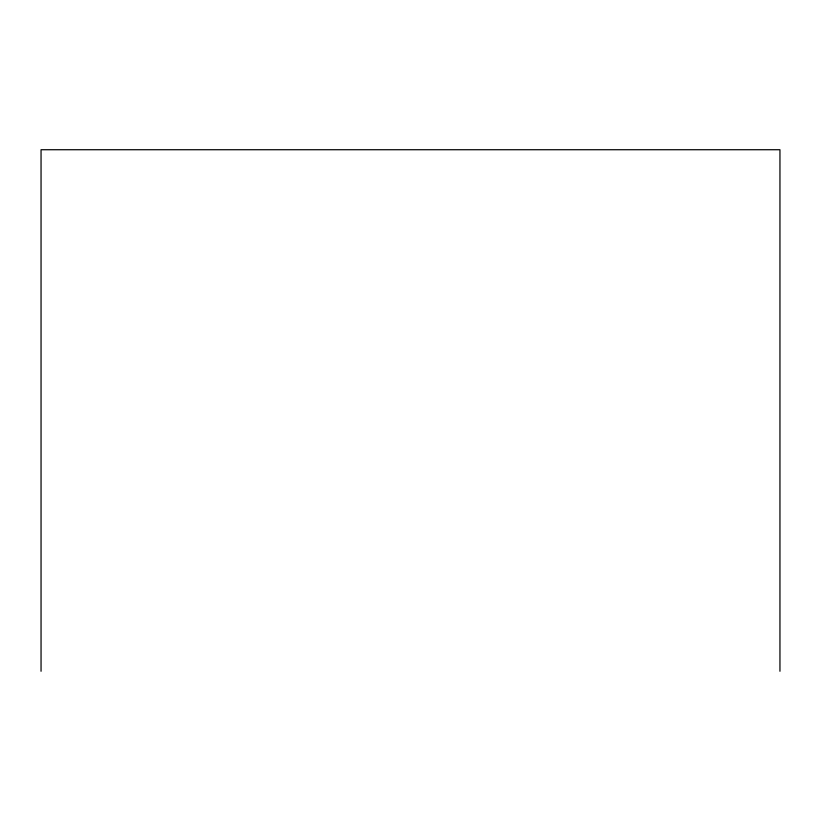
<?xml version="1.0" encoding="UTF-8"?>
<svg xmlns="http://www.w3.org/2000/svg" width="821" height="821" viewBox="0 0 821 821"><rect width="100%" height="100%" fill="white"/><g stroke="black" fill="none" stroke-linecap="round" stroke-linejoin="round"><path stroke-width="1.23" d="M779.95 671.27L779.95 149.73L41.05 149.73L41.05 671.27"/></g></svg>
